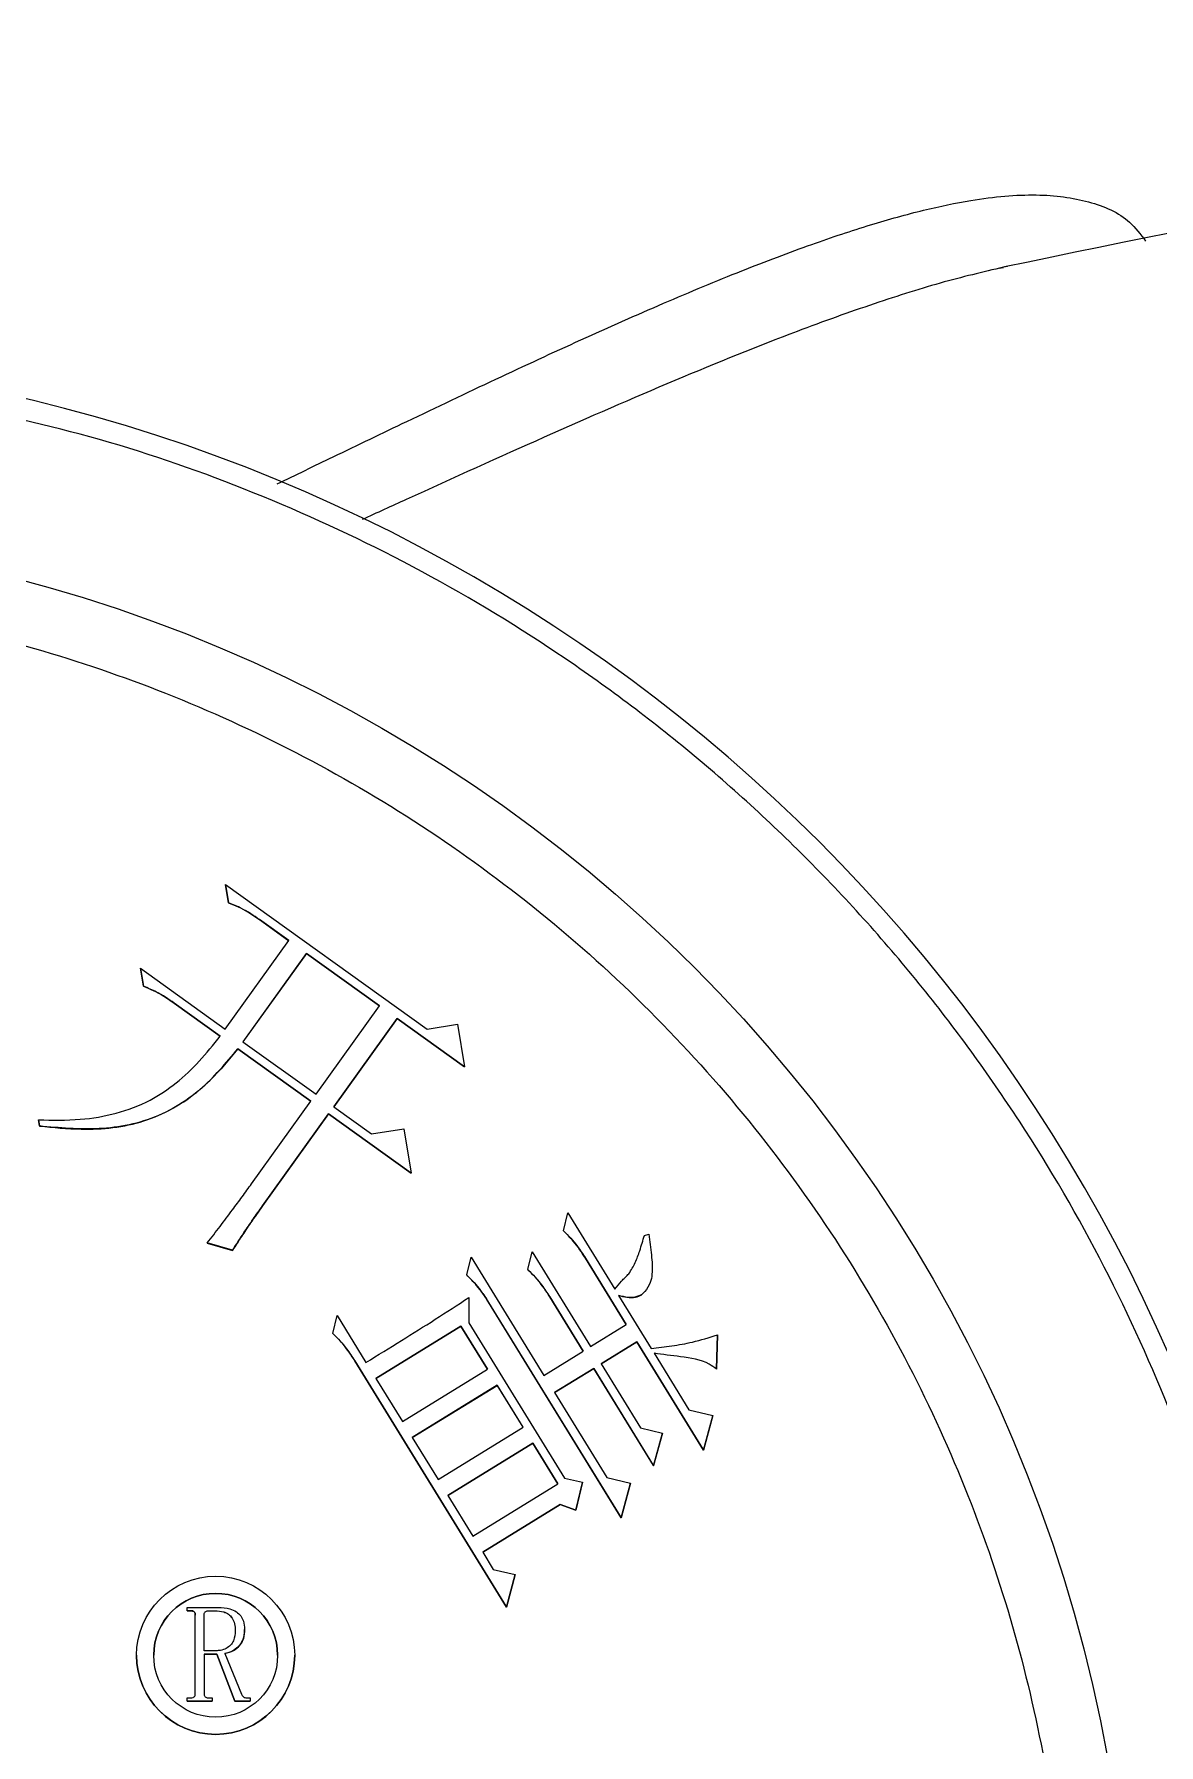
# Model space of a CAD drawing. Header units: millimetres. Extents: x 2278 to 4715, y 679 to 2402.
# Drawn here: x 3861.6 to 3915.5, y 2097 to 2179 of the extents above; entities that cross this region are included whole.
import ezdxf

# ---------------------------------------------------------------- set-up
doc = ezdxf.new("R2010")
doc.units = ezdxf.units.MM

msp = doc.modelspace()

# ---------------------------------------------------------------- linework, layer by layer
at = {"color": 7, "linetype": 'Continuous', "lineweight": 25}
for p, q in [((3907.84, 2167.799), (3908.038, 2167.835)), ((3870.876, 2137.363), (3870.732, 2138.237)), ((3870.732, 2138.237), (3880.395, 2131.294)), ((3870.732, 2138.237), (3870.732, 2138.235)), ((3870.732, 2138.235), (3870.876, 2137.361)), ((3870.876, 2137.363), (3870.876, 2137.361)), ((3873.768, 2135.542), (3872.355, 2136.557)), ((3872.355, 2136.557), (3872.355, 2136.555)), ((3872.355, 2136.555), (3873.767, 2135.541)), ((3870.722, 2131.304), (3873.768, 2135.542)), ((3874.615, 2134.934), (3871.569, 2130.696)), ((3871.57, 2130.695), (3874.615, 2134.932)), ((3878.119, 2132.417), (3874.615, 2134.934)), ((3874.615, 2134.934), (3874.615, 2134.932)), ((3874.615, 2134.932), (3878.118, 2132.415)), ((3866.797, 2133.354), (3866.653, 2134.227)), ((3866.653, 2134.227), (3870.722, 2131.304)), ((3866.653, 2134.227), (3866.653, 2134.225)), ((3866.653, 2134.225), (3866.797, 2133.352)), ((3866.797, 2133.354), (3866.797, 2133.352)), ((3870.478, 2130.965), (3868.274, 2132.548)), ((3868.274, 2132.548), (3868.274, 2132.545)), ((3868.274, 2132.545), (3870.478, 2130.963)), ((3875.073, 2128.179), (3878.119, 2132.417)), ((3878.966, 2131.808), (3875.92, 2127.57)), ((3875.921, 2127.569), (3878.966, 2131.806)), ((3882.187, 2129.491), (3878.966, 2131.808)), ((3878.966, 2131.808), (3878.966, 2131.806)), ((3878.966, 2131.806), (3882.187, 2129.489)), ((3880.395, 2131.294), (3881.853, 2131.53)), ((3881.853, 2131.53), (3882.187, 2129.491)), ((3874.829, 2127.839), (3871.325, 2130.357)), ((3871.325, 2130.357), (3871.325, 2130.354)), ((3871.325, 2130.354), (3874.828, 2127.838)), ((3871.569, 2130.696), (3875.073, 2128.179)), ((3882.187, 2129.491), (3882.187, 2129.489)), ((3871.985, 2123.884), (3874.829, 2127.839)), ((3875.92, 2127.57), (3877.728, 2126.27)), ((3861.811, 2126.653), (3861.763, 2126.946)), ((3861.763, 2126.946), (3861.763, 2126.944)), ((3861.763, 2126.944), (3861.811, 2126.651)), ((3861.811, 2126.653), (3861.811, 2126.651)), ((3875.676, 2127.231), (3872.509, 2122.823)), ((3872.509, 2122.821), (3875.676, 2127.229)), ((3879.632, 2124.387), (3875.676, 2127.231)), ((3875.676, 2127.231), (3875.676, 2127.229)), ((3875.676, 2127.229), (3879.632, 2124.385)), ((3877.728, 2126.27), (3879.282, 2126.524)), ((3879.282, 2126.524), (3879.632, 2124.387)), ((3879.632, 2124.387), (3879.632, 2124.385)), ((3872.509, 2122.823), (3872.509, 2122.821)), ((3886.938, 2121.628), (3887.143, 2122.486)), ((3887.143, 2122.486), (3889.396, 2118.823)), ((3871.063, 2120.691), (3869.859, 2121.041)), ((3869.859, 2121.041), (3869.859, 2121.039)), ((3869.859, 2121.039), (3871.063, 2120.689)), ((3890.819, 2121.407), (3891.032, 2121.458)), ((3871.063, 2120.691), (3871.063, 2120.689)), ((3882.299, 2119.506), (3882.505, 2120.364)), ((3882.505, 2120.364), (3885.993, 2114.693)), ((3885.235, 2119.763), (3885.44, 2120.623)), ((3885.44, 2120.623), (3888.237, 2116.075)), ((3889.951, 2117.128), (3887.988, 2120.318)), ((3887.988, 2120.318), (3887.988, 2120.316)), ((3887.988, 2120.316), (3889.95, 2117.127)), ((3891.189, 2119.877), (3891.189, 2119.88)), ((3882.394, 2118.425), (3882.407, 2117.21)), ((3887.883, 2115.856), (3886.285, 2118.456)), ((3886.285, 2118.456), (3886.285, 2118.454)), ((3886.285, 2118.454), (3887.882, 2115.856)), ((3889.578, 2118.528), (3891.142, 2115.987)), ((3889.709, 2107.858), (3883.35, 2118.196)), ((3883.35, 2118.196), (3883.35, 2118.194)), ((3883.35, 2118.194), (3889.709, 2107.856)), ((3875.883, 2116.699), (3876.088, 2117.557)), ((3876.088, 2117.557), (3877.468, 2115.312)), ((3882.017, 2117.051), (3877.94, 2114.544)), ((3877.941, 2114.542), (3882.017, 2117.049)), ((3883.29, 2114.983), (3882.017, 2117.051)), ((3882.017, 2117.051), (3882.017, 2117.049)), ((3882.017, 2117.049), (3883.29, 2114.982)), ((3882.407, 2117.21), (3886.987, 2109.766)), ((3888.237, 2116.075), (3889.951, 2117.128)), ((3890.459, 2116.301), (3888.746, 2115.248)), ((3888.747, 2115.246), (3890.459, 2116.299)), ((3893.657, 2111.102), (3890.459, 2116.301)), ((3890.459, 2116.301), (3890.459, 2116.299)), ((3890.459, 2116.299), (3893.657, 2111.1)), ((3894.322, 2116.64), (3894.281, 2114.986)), ((3894.281, 2114.984), (3894.322, 2116.638)), ((3894.322, 2116.64), (3894.322, 2116.638)), ((3884.202, 2103.574), (3876.933, 2115.389)), ((3876.933, 2115.389), (3876.933, 2115.387)), ((3876.933, 2115.387), (3884.202, 2103.572)), ((3885.993, 2114.693), (3887.883, 2115.856)), ((3888.746, 2115.248), (3890.636, 2112.176)), ((3891.286, 2115.751), (3892.958, 2113.034)), ((3877.94, 2114.544), (3879.214, 2112.476)), ((3879.214, 2112.476), (3883.29, 2114.983)), ((3888.392, 2115.029), (3886.501, 2113.866)), ((3886.502, 2113.864), (3888.392, 2115.027)), ((3891.263, 2110.362), (3888.392, 2115.029)), ((3888.392, 2115.029), (3888.392, 2115.027)), ((3888.392, 2115.027), (3891.263, 2110.36)), ((3894.281, 2114.986), (3894.281, 2114.984)), ((3883.761, 2114.215), (3879.684, 2111.708)), ((3879.685, 2111.707), (3883.761, 2114.213)), ((3884.999, 2112.207), (3883.761, 2114.215)), ((3883.761, 2114.215), (3883.761, 2114.213)), ((3883.761, 2114.213), (3884.998, 2112.206)), ((3886.501, 2113.866), (3889.011, 2109.79)), ((3892.958, 2113.034), (3894.104, 2112.761)), ((3894.104, 2112.761), (3893.657, 2111.102)), ((3893.657, 2111.1), (3894.104, 2112.759)), ((3894.104, 2112.761), (3894.104, 2112.759)), ((3880.922, 2109.7), (3884.999, 2112.207)), ((3890.636, 2112.176), (3891.687, 2111.924)), ((3891.687, 2111.924), (3891.263, 2110.362)), ((3891.263, 2110.36), (3891.687, 2111.922)), ((3891.687, 2111.924), (3891.687, 2111.922)), ((3879.684, 2111.708), (3880.922, 2109.7)), ((3885.471, 2111.439), (3881.395, 2108.932)), ((3881.396, 2108.93), (3885.471, 2111.436)), ((3886.668, 2109.489), (3885.471, 2111.439)), ((3885.471, 2111.439), (3885.471, 2111.436)), ((3885.471, 2111.436), (3886.667, 2109.488)), ((3893.657, 2111.102), (3893.657, 2111.1)), ((3891.263, 2110.362), (3891.263, 2110.36)), ((3882.592, 2106.982), (3886.668, 2109.489)), ((3886.987, 2109.766), (3887.847, 2109.564)), ((3887.847, 2109.564), (3887.528, 2108.225)), ((3887.528, 2108.223), (3887.847, 2109.561)), ((3887.847, 2109.564), (3887.847, 2109.561)), ((3889.011, 2109.79), (3890.153, 2109.517)), ((3890.153, 2109.517), (3889.709, 2107.858)), ((3889.709, 2107.856), (3890.153, 2109.515)), ((3890.153, 2109.517), (3890.153, 2109.515)), ((3881.395, 2108.932), (3882.592, 2106.982)), ((3886.786, 2108.503), (3883.064, 2106.214)), ((3883.065, 2106.213), (3886.786, 2108.501)), ((3887.528, 2108.225), (3886.786, 2108.503)), ((3886.786, 2108.503), (3886.786, 2108.501)), ((3886.786, 2108.501), (3887.528, 2108.223)), ((3887.528, 2108.225), (3887.528, 2108.223)), ((3889.709, 2107.858), (3889.709, 2107.856)), ((3883.064, 2106.214), (3883.573, 2105.387)), ((3883.573, 2105.387), (3884.624, 2105.138)), ((3884.624, 2105.138), (3884.202, 2103.574)), ((3884.202, 2103.572), (3884.624, 2105.136)), ((3884.624, 2105.138), (3884.624, 2105.136)), ((3868.885, 2103.405), (3868.885, 2103.562)), ((3868.885, 2103.562), (3870.385, 2103.562)), ((3869.043, 2103.405), (3868.885, 2103.405)), ((3868.885, 2103.405), (3868.885, 2103.402)), ((3868.885, 2103.402), (3869.043, 2103.402)), ((3869.043, 2103.405), (3869.043, 2103.402)), ((3869.28, 2099.431), (3869.28, 2103.194)), ((3869.701, 2101.484), (3869.701, 2103.194)), ((3869.938, 2103.405), (3870.228, 2103.405)), ((3869.938, 2103.405), (3869.938, 2103.402)), ((3869.938, 2103.402), (3870.228, 2103.402)), ((3870.228, 2103.405), (3870.228, 2103.402)), ((3884.202, 2103.574), (3884.202, 2103.572)), ((3866.466, 2101.266), (3866.466, 2101.264)), ((3870.28, 2101.484), (3869.701, 2101.484)), ((3870.307, 2101.326), (3869.701, 2101.326)), ((3869.701, 2101.326), (3869.701, 2099.431)), ((3869.701, 2101.323), (3870.307, 2101.323)), ((3871.175, 2099.062), (3870.307, 2101.326)), ((3870.307, 2101.326), (3870.307, 2101.323)), ((3870.307, 2101.323), (3871.175, 2099.06)), ((3870.701, 2101.352), (3871.491, 2099.405)), ((3874.05, 2101.264), (3874.05, 2101.266)), ((3868.885, 2099.062), (3868.885, 2099.22)), ((3868.885, 2099.22), (3869.043, 2099.22)), ((3870.096, 2099.062), (3868.885, 2099.062)), ((3868.885, 2099.062), (3868.885, 2099.06)), ((3868.885, 2099.06), (3870.096, 2099.06)), ((3869.938, 2099.22), (3870.096, 2099.22)), ((3870.096, 2099.22), (3870.096, 2099.062)), ((3870.096, 2099.062), (3870.096, 2099.06)), ((3871.912, 2099.062), (3871.175, 2099.062)), ((3871.175, 2099.062), (3871.175, 2099.06)), ((3871.175, 2099.06), (3871.912, 2099.06)), ((3871.754, 2099.22), (3871.912, 2099.22)), ((3871.912, 2099.22), (3871.912, 2099.062)), ((3871.912, 2099.062), (3871.912, 2099.06))]:
    msp.add_line(p, q, dxfattribs=at)
for centre, radius in [((3842.643, 2083.711), 71.5), ((3870.258, 2101.266), 3.792), ((3870.258, 2101.266), 2.971)]:
    msp.add_circle(centre, radius, dxfattribs=at)
for centre, radius, start, end in [((4043.831, 1525.134), 656.897, 95.489386, 101.924805), ((3842.643, 2083.709), 80, 10.30617, 79.69396), ((3870.258, 2101.264), 2.971, 0.0001, 179.9999), ((3870.258, 2101.264), 3.792, 180.00009, 359.99975)]:
    msp.add_arc(centre, radius, start, end, dxfattribs=at)
for points, knots in [([(3873.209, 2157.451), (3874.105, 2157.884), (3876.214, 2158.902), (3879.722, 2160.591), (3883.706, 2162.485), (3887.817, 2164.389), (3891.763, 2166.141), (3895.463, 2167.68), (3898.769, 2168.934), (3901.67, 2169.9), (3904.214, 2170.605), (3906.936, 2171.169), (3909.677, 2171.416), (3912.207, 2171.06), (3913.947, 2170.311), (3914.618, 2169.417), (3914.858, 2169.099)], [0, 0, 0, 0, 0.045143, 0.106195, 0.181841, 0.256979, 0.333067, 0.408958, 0.480932, 0.54537, 0.60773, 0.668158, 0.762883, 0.854957, 0.948281, 1, 1, 1, 1]), ([(3908.229, 2167.882), (3907.239, 2167.653), (3905.239, 2167.189), (3901.849, 2166.117), (3897.594, 2164.587), (3892.351, 2162.468), (3886.055, 2159.724), (3881.008, 2157.439), (3877.99, 2156.061), (3877.281, 2155.737)], [0, 0, 0, 0, 0.122639, 0.247741, 0.375779, 0.564507, 0.75334, 0.942007, 1, 1, 1, 1]), ([(3920.369, 2097.845), (3919.842, 2100.341), (3918.78, 2105.378), (3916.241, 2112.755), (3912.972, 2119.997), (3908.909, 2126.976), (3904.098, 2133.579), (3898.605, 2139.673), (3892.511, 2145.165), (3885.908, 2149.977), (3878.929, 2154.04), (3871.687, 2157.309), (3864.31, 2159.848), (3859.273, 2160.91), (3856.777, 2161.436)], [0, 0, 0, 0, 0.079959, 0.161371, 0.244142, 0.328893, 0.414217, 0.5, 0.585778, 0.671102, 0.755858, 0.838624, 0.920039, 1, 1, 1, 1]), ([(3774.143, 2083.718), (3774.198, 2085.807), (3774.308, 2089.985), (3775.218, 2096.324), (3776.704, 2102.676), (3778.878, 2109.042), (3781.708, 2115.265), (3785.222, 2121.288), (3789.376, 2126.979), (3794.12, 2132.241), (3799.381, 2136.984), (3805.073, 2141.138), (3811.096, 2144.652), (3817.319, 2147.484), (3823.685, 2149.655), (3830.037, 2151.15), (3836.376, 2152.027), (3842.643, 2152.313), (3848.91, 2152.027), (3855.249, 2151.15), (3861.602, 2149.655), (3867.967, 2147.484), (3874.191, 2144.652), (3880.213, 2141.138), (3885.905, 2136.984), (3891.166, 2132.241), (3895.91, 2126.979), (3900.064, 2121.288), (3903.578, 2115.265), (3906.409, 2109.042), (3908.583, 2102.676), (3910.069, 2096.324), (3910.979, 2089.985), (3911.088, 2085.807), (3911.143, 2083.718)], [0, 0, 0, 0, 0.0291236, 0.0582485, 0.08912, 0.1199941, 0.1519015, 0.1843128, 0.2170688, 0.25, 0.2829312, 0.3156872, 0.3480985, 0.3800059, 0.4108775, 0.4417515, 0.4708745, 0.5, 0.529123, 0.5582485, 0.58912, 0.6199941, 0.6519015, 0.6843128, 0.7170688, 0.75, 0.7829312, 0.8156872, 0.8480985, 0.8800059, 0.9108775, 0.9417515, 0.9708751, 1, 1, 1, 1]), ([(3872.355, 2136.557), (3872.218, 2136.652), (3871.944, 2136.842), (3871.455, 2137.124), (3871.088, 2137.276), (3870.876, 2137.363)], [0, 0, 0, 0, 0.295972, 0.59215, 1, 1, 1, 1]), ([(3870.876, 2137.361), (3871.03, 2137.299), (3871.34, 2137.175), (3871.838, 2136.909), (3872.165, 2136.685), (3872.355, 2136.555)], [0, 0, 0, 0, 0.295994, 0.5922, 1, 1, 1, 1]), ([(3868.274, 2132.548), (3868.137, 2132.643), (3867.863, 2132.833), (3867.374, 2133.114), (3867.009, 2133.266), (3866.797, 2133.354)], [0, 0, 0, 0, 0.296385, 0.592978, 1, 1, 1, 1]), ([(3866.797, 2133.352), (3866.951, 2133.289), (3867.261, 2133.164), (3867.758, 2132.899), (3868.085, 2132.675), (3868.274, 2132.545)], [0, 0, 0, 0, 0.2964036, 0.5930179, 1, 1, 1, 1]), ([(3861.763, 2126.946), (3862.432, 2126.933), (3863.684, 2126.908), (3865.5, 2127.219), (3867.543, 2127.978), (3869.2, 2129.364), (3870.15, 2130.555), (3870.478, 2130.965)], [0, 0, 0, 0, 0.198997, 0.37265, 0.545625, 0.843257, 1, 1, 1, 1]), ([(3871.325, 2130.357), (3870.902, 2129.839), (3869.836, 2128.536), (3867.613, 2126.971), (3864.672, 2126.386), (3862.763, 2126.564), (3861.811, 2126.653)], [0, 0, 0, 0, 0.185716, 0.467958, 0.734859, 1, 1, 1, 1]), ([(3861.811, 2126.651), (3862.475, 2126.583), (3864.144, 2126.414), (3866.377, 2126.642), (3868.255, 2127.474), (3869.844, 2128.58), (3870.751, 2129.666), (3871.325, 2130.354)], [0, 0, 0, 0, 0.185366, 0.466455, 0.609226, 0.752305, 1, 1, 1, 1]), ([(3869.859, 2121.041), (3870.062, 2121.305), (3870.468, 2121.834), (3871.024, 2122.573), (3871.53, 2123.256), (3871.834, 2123.675), (3871.985, 2123.884)], [0, 0, 0, 0, 0.281624, 0.563251, 0.781619, 1, 1, 1, 1]), ([(3872.509, 2122.823), (3872.316, 2122.552), (3871.971, 2122.066), (3871.491, 2121.353), (3871.206, 2120.912), (3871.063, 2120.691)], [0, 0, 0, 0, 0.388154, 0.694028, 1, 1, 1, 1]), ([(3871.063, 2120.689), (3871.244, 2120.969), (3871.568, 2121.47), (3872.053, 2122.179), (3872.357, 2122.607), (3872.509, 2122.821)], [0, 0, 0, 0, 0.388154, 0.694029, 1, 1, 1, 1]), ([(3887.988, 2120.318), (3887.898, 2120.458), (3887.717, 2120.738), (3887.377, 2121.186), (3887.099, 2121.466), (3886.938, 2121.628)], [0, 0, 0, 0, 0.297034, 0.594269, 1, 1, 1, 1]), ([(3886.938, 2121.626), (3887.056, 2121.508), (3887.294, 2121.274), (3887.648, 2120.837), (3887.864, 2120.506), (3887.988, 2120.316)], [0, 0, 0, 0, 0.297059, 0.59435, 1, 1, 1, 1]), ([(3890.079, 2119.568), (3890.186, 2119.743), (3890.398, 2120.092), (3890.619, 2120.721), (3890.747, 2121.162), (3890.819, 2121.407)], [0, 0, 0, 0, 0.308082, 0.61489, 1, 1, 1, 1]), ([(3891.032, 2121.458), (3891.077, 2121.128), (3891.165, 2120.492), (3891.218, 2119.715), (3891.121, 2119.103), (3890.913, 2118.781), (3890.744, 2118.613), (3890.695, 2118.564)], [0, 0, 0, 0, 0.328754, 0.633799, 0.764636, 0.93153, 1, 1, 1, 1]), ([(3883.35, 2118.196), (3883.259, 2118.336), (3883.078, 2118.616), (3882.738, 2119.065), (3882.46, 2119.345), (3882.299, 2119.506)], [0, 0, 0, 0, 0.297034, 0.594269, 1, 1, 1, 1]), ([(3882.299, 2119.504), (3882.418, 2119.387), (3882.655, 2119.152), (3883.01, 2118.715), (3883.225, 2118.385), (3883.35, 2118.194)], [0, 0, 0, 0, 0.297059, 0.59435, 1, 1, 1, 1]), ([(3886.285, 2118.456), (3886.195, 2118.596), (3886.014, 2118.876), (3885.674, 2119.323), (3885.395, 2119.602), (3885.235, 2119.763)], [0, 0, 0, 0, 0.29737, 0.594968, 1, 1, 1, 1]), ([(3885.235, 2119.761), (3885.353, 2119.644), (3885.591, 2119.409), (3885.947, 2118.974), (3886.162, 2118.644), (3886.285, 2118.454)], [0, 0, 0, 0, 0.297389, 0.595041, 1, 1, 1, 1]), ([(3889.396, 2118.823), (3889.502, 2118.953), (3889.662, 2119.149), (3889.897, 2119.391), (3890.018, 2119.509), (3890.079, 2119.568)], [0, 0, 0, 0, 0.498374, 0.749082, 1, 1, 1, 1]), ([(3877.468, 2115.312), (3878.035, 2115.662), (3879.145, 2116.348), (3880.795, 2117.373), (3881.861, 2118.074), (3882.394, 2118.425)], [0, 0, 0, 0, 0.343183, 0.671556, 1, 1, 1, 1]), ([(3890.695, 2118.564), (3890.567, 2118.509), (3890.285, 2118.389), (3889.89, 2118.442), (3889.655, 2118.506), (3889.578, 2118.528)], [0, 0, 0, 0, 0.360389, 0.789524, 1, 1, 1, 1]), ([(3889.578, 2118.525), (3889.71, 2118.491), (3889.975, 2118.42), (3890.37, 2118.41), (3890.596, 2118.515), (3890.695, 2118.561)], [0, 0, 0, 0, 0.356585, 0.716364, 1, 1, 1, 1]), ([(3876.933, 2115.389), (3876.843, 2115.529), (3876.662, 2115.809), (3876.322, 2116.257), (3876.044, 2116.537), (3875.883, 2116.699)], [0, 0, 0, 0, 0.297034, 0.594269, 1, 1, 1, 1]), ([(3875.883, 2116.697), (3876.002, 2116.579), (3876.239, 2116.345), (3876.593, 2115.908), (3876.809, 2115.578), (3876.933, 2115.387)], [0, 0, 0, 0, 0.297059, 0.59435, 1, 1, 1, 1]), ([(3891.142, 2115.987), (3891.473, 2116.026), (3892.136, 2116.103), (3893.208, 2116.281), (3893.924, 2116.511), (3894.322, 2116.64)], [0, 0, 0, 0, 0.30739, 0.614857, 1, 1, 1, 1]), ([(3894.281, 2114.986), (3894.167, 2115.071), (3893.671, 2115.445), (3892.59, 2115.58), (3891.704, 2115.696), (3891.286, 2115.751)], [0, 0, 0, 0, 0.135558, 0.592517, 1, 1, 1, 1]), ([(3869.28, 2103.194), (3869.279, 2103.225), (3869.276, 2103.274), (3869.246, 2103.335), (3869.207, 2103.373), (3869.138, 2103.402), (3869.082, 2103.403), (3869.043, 2103.405)], [0, 0, 0, 0, 0.250411, 0.398556, 0.54744, 0.686236, 1, 1, 1, 1]), ([(3869.043, 2103.402), (3869.081, 2103.401), (3869.137, 2103.399), (3869.207, 2103.371), (3869.247, 2103.333), (3869.274, 2103.276), (3869.279, 2103.228), (3869.28, 2103.197), (3869.28, 2103.192)], [0, 0, 0, 0, 0.304676, 0.455037, 0.606549, 0.74539, 0.96037, 1, 1, 1, 1]), ([(3869.701, 2103.194), (3869.703, 2103.221), (3869.706, 2103.267), (3869.737, 2103.327), (3869.787, 2103.371), (3869.856, 2103.401), (3869.911, 2103.403), (3869.938, 2103.405)], [0, 0, 0, 0, 0.222894, 0.384836, 0.547319, 0.773072, 1, 1, 1, 1]), ([(3869.701, 2103.192), (3869.703, 2103.219), (3869.706, 2103.265), (3869.737, 2103.325), (3869.787, 2103.369), (3869.856, 2103.399), (3869.911, 2103.401), (3869.938, 2103.402)], [0, 0, 0, 0, 0.222894, 0.384836, 0.547319, 0.773072, 1, 1, 1, 1]), ([(3870.228, 2103.405), (3870.369, 2103.397), (3870.596, 2103.385), (3870.881, 2103.248), (3871.067, 2103.049), (3871.185, 2102.774), (3871.196, 2102.566), (3871.201, 2102.457)], [0, 0, 0, 0, 0.272358, 0.434918, 0.598303, 0.790426, 1, 1, 1, 1]), ([(3870.228, 2103.402), (3870.369, 2103.395), (3870.596, 2103.383), (3870.881, 2103.246), (3871.067, 2103.047), (3871.185, 2102.772), (3871.196, 2102.564), (3871.201, 2102.455)], [0, 0, 0, 0, 0.272358, 0.434918, 0.598303, 0.790426, 1, 1, 1, 1]), ([(3870.385, 2103.562), (3870.574, 2103.553), (3870.878, 2103.538), (3871.246, 2103.372), (3871.475, 2103.165), (3871.625, 2102.871), (3871.64, 2102.643), (3871.649, 2102.51)], [0, 0, 0, 0, 0.3001846, 0.4844442, 0.6359343, 0.7877448, 1, 1, 1, 1]), ([(3871.201, 2102.457), (3871.19, 2102.287), (3871.174, 2102.028), (3870.979, 2101.739), (3870.76, 2101.58), (3870.518, 2101.494), (3870.351, 2101.487), (3870.28, 2101.484)], [0, 0, 0, 0, 0.330883, 0.501179, 0.670916, 0.859688, 1, 1, 1, 1]), ([(3871.649, 2102.51), (3871.64, 2102.362), (3871.623, 2102.104), (3871.452, 2101.769), (3871.189, 2101.531), (3870.926, 2101.392), (3870.749, 2101.36), (3870.701, 2101.352)], [0, 0, 0, 0, 0.267946, 0.469277, 0.670405, 0.911995, 1, 1, 1, 1]), ([(3870.701, 2101.35), (3870.845, 2101.389), (3871.116, 2101.463), (3871.417, 2101.722), (3871.607, 2102.056), (3871.645, 2102.327), (3871.648, 2102.488), (3871.649, 2102.508)], [0, 0, 0, 0, 0.270802, 0.509211, 0.705077, 0.963383, 1, 1, 1, 1]), ([(3869.043, 2099.22), (3869.089, 2099.222), (3869.152, 2099.225), (3869.224, 2099.264), (3869.26, 2099.311), (3869.278, 2099.37), (3869.28, 2099.412), (3869.28, 2099.431)], [0, 0, 0, 0, 0.364031, 0.510061, 0.655864, 0.843841, 1, 1, 1, 1]), ([(3869.701, 2099.431), (3869.703, 2099.406), (3869.706, 2099.36), (3869.735, 2099.301), (3869.783, 2099.256), (3869.853, 2099.226), (3869.908, 2099.222), (3869.938, 2099.22)], [0, 0, 0, 0, 0.210223, 0.375759, 0.542534, 0.746796, 1, 1, 1, 1]), ([(3871.491, 2099.405), (3871.504, 2099.38), (3871.531, 2099.33), (3871.589, 2099.267), (3871.666, 2099.227), (3871.723, 2099.223), (3871.754, 2099.22)], [0, 0, 0, 0, 0.249458, 0.50098, 0.731039, 1, 1, 1, 1])]:
    msp.add_open_spline(points, degree=3, knots=knots, dxfattribs=at)

doc.saveas('drawing.dxf')
